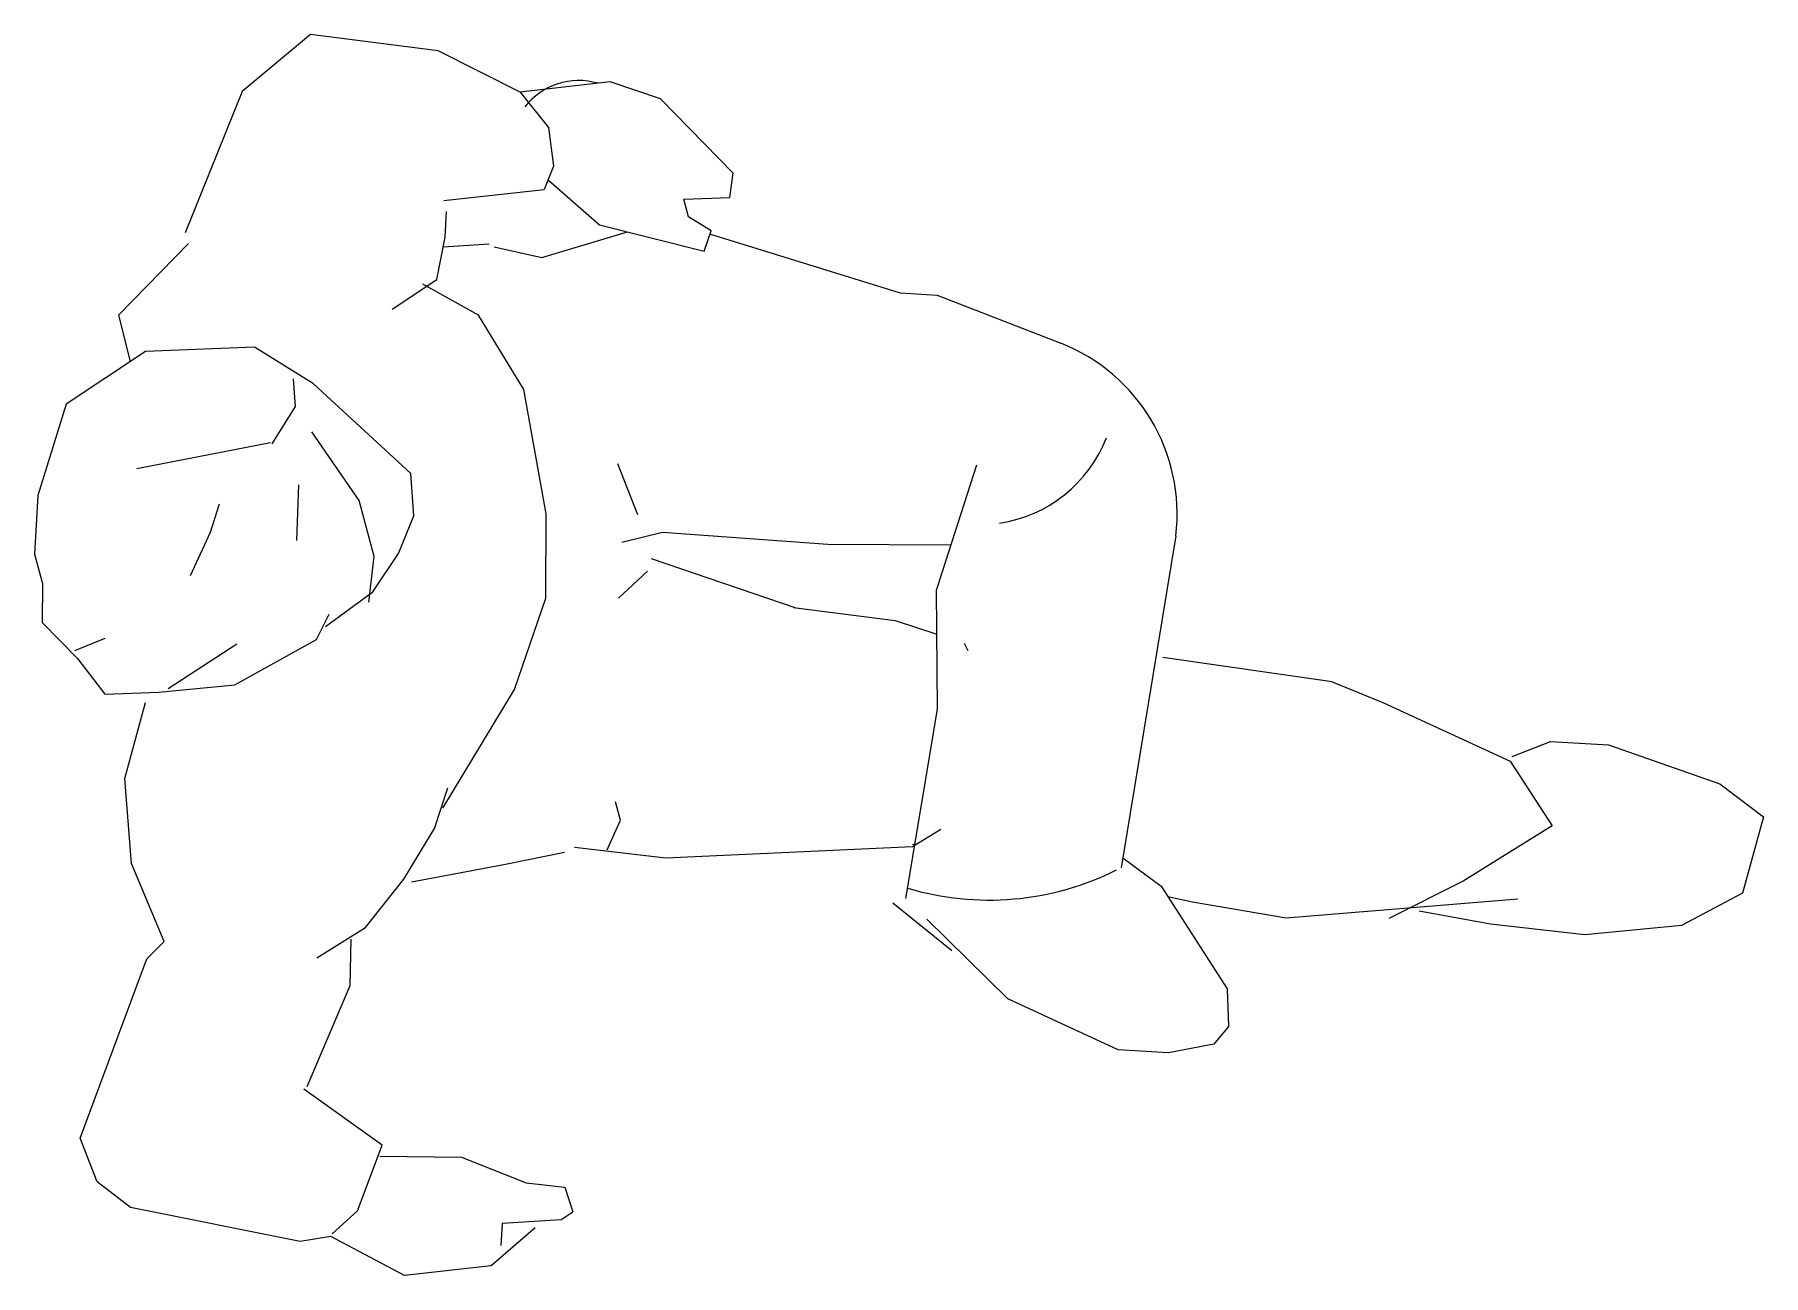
# Model space of a CAD drawing. Extents: x -0.33 to 0.87, y -0.35 to 0.51.
import ezdxf

# ---------------------------------------------------------------- set-up
doc = ezdxf.new("R2010")
doc.units = 0
doc.header["$MEASUREMENT"] = 0

msp = doc.modelspace()

# ---------------------------------------------------------------- linework, layer by layer
for p, q in [((-0.1428, 0.5142), (-0.1903, 0.4747)), ((-0.0542, 0.5029), (-0.1428, 0.5142)), ((0.0028, 0.4742), (-0.0542, 0.5029)), ((0.0653, 0.4813), (0.0028, 0.4742)), ((0.1004, 0.4695), (0.0653, 0.4813)), ((-0.1903, 0.4747), (-0.2301, 0.3765)), ((0.0028, 0.4742), (0.0226, 0.4496)), ((0.1508, 0.4179), (0.1004, 0.4695)), ((0.0226, 0.4496), (0.0261, 0.4227)), ((0.0261, 0.4227), (0.0195, 0.4066)), ((0.0226, 0.4131), (0.058, 0.382)), ((0.1486, 0.4009), (0.1508, 0.4179)), ((-0.0502, 0.399), (0.0195, 0.4066)), ((0.1165, 0.3999), (0.1486, 0.4009)), ((0.1199, 0.3876), (0.1165, 0.3999)), ((-0.0493, 0.3735), (-0.0483, 0.3913)), ((0.1356, 0.3779), (0.1199, 0.3876)), ((-0.0551, 0.3439), (-0.0493, 0.3735)), ((0.0179, 0.3593), (0.0774, 0.3772)), ((0.058, 0.382), (0.1308, 0.3638)), ((0.1308, 0.3638), (0.1356, 0.3779)), ((0.1352, 0.3755), (0.267, 0.3348)), ((-0.2278, 0.3691), (-0.2763, 0.3191)), ((-0.0506, 0.3668), (-0.0188, 0.3687)), ((-0.0153, 0.3666), (0.0179, 0.3593)), ((-0.0862, 0.3233), (-0.0551, 0.3439)), ((-0.0262, 0.3193), (-0.0649, 0.3407)), ((0.267, 0.3348), (0.2927, 0.3332)), ((0.2927, 0.3332), (0.3786, 0.2997)), ((-0.2763, 0.3191), (-0.2682, 0.2869)), ((0.0053, 0.2676), (-0.0262, 0.3193)), ((-0.2576, 0.2939), (-0.3128, 0.2574)), ((-0.1818, 0.297), (-0.2576, 0.2939)), ((-0.1407, 0.2716), (-0.1818, 0.297)), ((-0.1534, 0.2558), (-0.1547, 0.2749)), ((-0.0731, 0.2092), (-0.1407, 0.2716)), ((0.0209, 0.1811), (0.0053, 0.2676)), ((-0.3128, 0.2574), (-0.3324, 0.1939)), ((-0.1696, 0.2298), (-0.1534, 0.2558)), ((-0.1708, 0.2305), (-0.2635, 0.2123)), ((-0.109, 0.1904), (-0.142, 0.2381)), ((-0.071, 0.1797), (-0.0731, 0.2092)), ((0.0706, 0.2162), (0.0845, 0.1807)), ((0.2922, 0.128), (0.3202, 0.2151)), ((-0.3324, 0.1939), (-0.3347, 0.1531)), ((-0.1524, 0.1625), (-0.151, 0.2012)), ((-0.2124, 0.1685), (-0.2061, 0.1882)), ((-0.0987, 0.1515), (-0.109, 0.1904)), ((0.0206, 0.1226), (0.0209, 0.1811)), ((-0.2264, 0.1383), (-0.2124, 0.1685)), ((-0.0817, 0.1535), (-0.071, 0.1797)), ((0.1018, 0.1682), (0.0735, 0.1612)), ((0.2166, 0.1598), (0.1018, 0.1682)), ((0.3023, 0.1594), (0.2166, 0.1598)), ((0.4586, 0.1659), (0.4207, -0.0648)), ((-0.3347, 0.1531), (-0.3291, 0.1327)), ((-0.1024, 0.1197), (-0.0987, 0.1515)), ((-0.0996, 0.1269), (-0.0817, 0.1535)), ((0.0939, 0.15), (0.1944, 0.1159)), ((-0.3291, 0.1327), (-0.3294, 0.1056)), ((0.0914, 0.1413), (0.0712, 0.1226)), ((-0.1324, 0.1028), (-0.0996, 0.1269)), ((-0.001, 0.0591), (0.0206, 0.1226)), ((0.2929, 0.0454), (0.2922, 0.128)), ((-0.1387, 0.0938), (-0.13, 0.1114)), ((0.1929, 0.1161), (0.2635, 0.1071)), ((-0.3294, 0.1056), (-0.3048, 0.0807)), ((0.2635, 0.1071), (0.2925, 0.0975)), ((-0.3068, 0.0862), (-0.2856, 0.0947)), ((-0.1942, 0.0905), (-0.2419, 0.0596)), ((-0.1954, 0.0623), (-0.1387, 0.0938)), ((0.3114, 0.0913), (0.314, 0.0862)), ((-0.3048, 0.0807), (-0.2858, 0.0558)), ((0.5672, 0.0643), (0.4496, 0.0814)), ((-0.2484, 0.0571), (-0.1954, 0.0623)), ((0.5672, 0.0643), (0.6024, 0.0499)), ((-0.2858, 0.0558), (-0.2484, 0.0571)), ((-0.272, -0.0028), (-0.2576, 0.0501)), ((-0.051, -0.0234), (-0.001, 0.0591)), ((0.6024, 0.0499), (0.691, 0.0093)), ((0.2708, -0.0862), (0.2929, 0.0454)), ((0.6923, 0.0124), (0.7189, 0.0229)), ((0.7189, 0.0229), (0.7593, 0.0207)), ((0.7593, 0.0207), (0.8366, -0.0066)), ((0.691, 0.0093), (0.7201, -0.0356)), ((-0.2673, -0.0618), (-0.272, -0.0028)), ((-0.0567, -0.0375), (-0.0474, -0.0093)), ((0.8366, -0.0066), (0.867, -0.0295)), ((0.0725, -0.0318), (0.0692, -0.0191)), ((0.0634, -0.0524), (0.0725, -0.0318)), ((0.7201, -0.0356), (0.6582, -0.0741)), ((0.867, -0.0295), (0.8525, -0.0824)), ((-0.0781, -0.0727), (-0.0567, -0.0375)), ((0.2952, -0.0382), (0.2755, -0.0502)), ((0.0336, -0.0542), (-0.0074, -0.0625)), ((0.1042, -0.0582), (0.0407, -0.0507)), ((0.2755, -0.0502), (0.1042, -0.0582)), ((0.2773, -0.0491), (0.2755, -0.0487)), ((0.4218, -0.058), (0.4484, -0.0776)), ((-0.2445, -0.1161), (-0.2673, -0.0618)), ((-0.0074, -0.0625), (-0.0726, -0.0748)), ((-0.1046, -0.1064), (-0.0781, -0.0727)), ((0.4484, -0.0776), (0.4942, -0.1491)), ((0.6582, -0.0741), (0.6066, -0.1)), ((0.8525, -0.0824), (0.81, -0.1049)), ((0.3028, -0.1225), (0.2618, -0.0894)), ((0.4701, -0.0888), (0.4531, -0.085)), ((0.5352, -0.0998), (0.4701, -0.0888)), ((0.6963, -0.0866), (0.5352, -0.0998)), ((0.6772, -0.104), (0.6278, -0.0951)), ((-0.1385, -0.1274), (-0.1046, -0.1064)), ((0.3418, -0.1559), (0.2856, -0.1006)), ((0.7428, -0.1115), (0.6772, -0.104)), ((0.81, -0.1049), (0.7428, -0.1115)), ((-0.2567, -0.1281), (-0.2445, -0.1161)), ((-0.1154, -0.1467), (-0.1146, -0.1144)), ((-0.3031, -0.2529), (-0.2567, -0.1281)), ((-0.1451, -0.2169), (-0.1154, -0.1467)), ((0.4184, -0.1913), (0.3418, -0.1559)), ((0.4942, -0.1491), (0.4951, -0.1752)), ((0.4951, -0.1752), (0.485, -0.1875)), ((0.4536, -0.1935), (0.4184, -0.1913)), ((0.485, -0.1875), (0.4536, -0.1935)), ((-0.0931, -0.2577), (-0.1475, -0.2187)), ((-0.2912, -0.2832), (-0.3031, -0.2529)), ((-0.1103, -0.3032), (-0.0931, -0.2577)), ((-0.0947, -0.2653), (-0.0379, -0.2661)), ((-0.0379, -0.2661), (0.007, -0.2839)), ((-0.2681, -0.301), (-0.2912, -0.2832)), ((0.007, -0.2839), (0.0339, -0.2868)), ((0.0339, -0.2868), (0.0394, -0.3039)), ((-0.1501, -0.3245), (-0.2681, -0.301)), ((-0.1278, -0.3192), (-0.1103, -0.3032)), ((-0.0096, -0.3122), (-0.0105, -0.3275)), ((0.031, -0.3095), (-0.0096, -0.3122)), ((0.031, -0.3095), (0.0394, -0.3039)), ((-0.1288, -0.3211), (-0.1501, -0.3245)), ((-0.0775, -0.3482), (-0.1288, -0.3211)), ((0.0133, -0.3152), (-0.0174, -0.3415)), ((-0.0174, -0.3415), (-0.0775, -0.3482))]:
    msp.add_line(p, q)
for centre, radius, start, end in [((0.0435, 0.435), 0.0473, 73.4847, 142.2298), ((0.3322, 0.1811), 0.1273, 353.1341, 68.6514), ((0.3219, 0.2686), 0.095, 278.4863, 338.6562), ((0.3287, 0.1106), 0.1979, 253.349, 296.6005)]:
    msp.add_arc(centre, radius, start, end)

doc.saveas('drawing.dxf')
